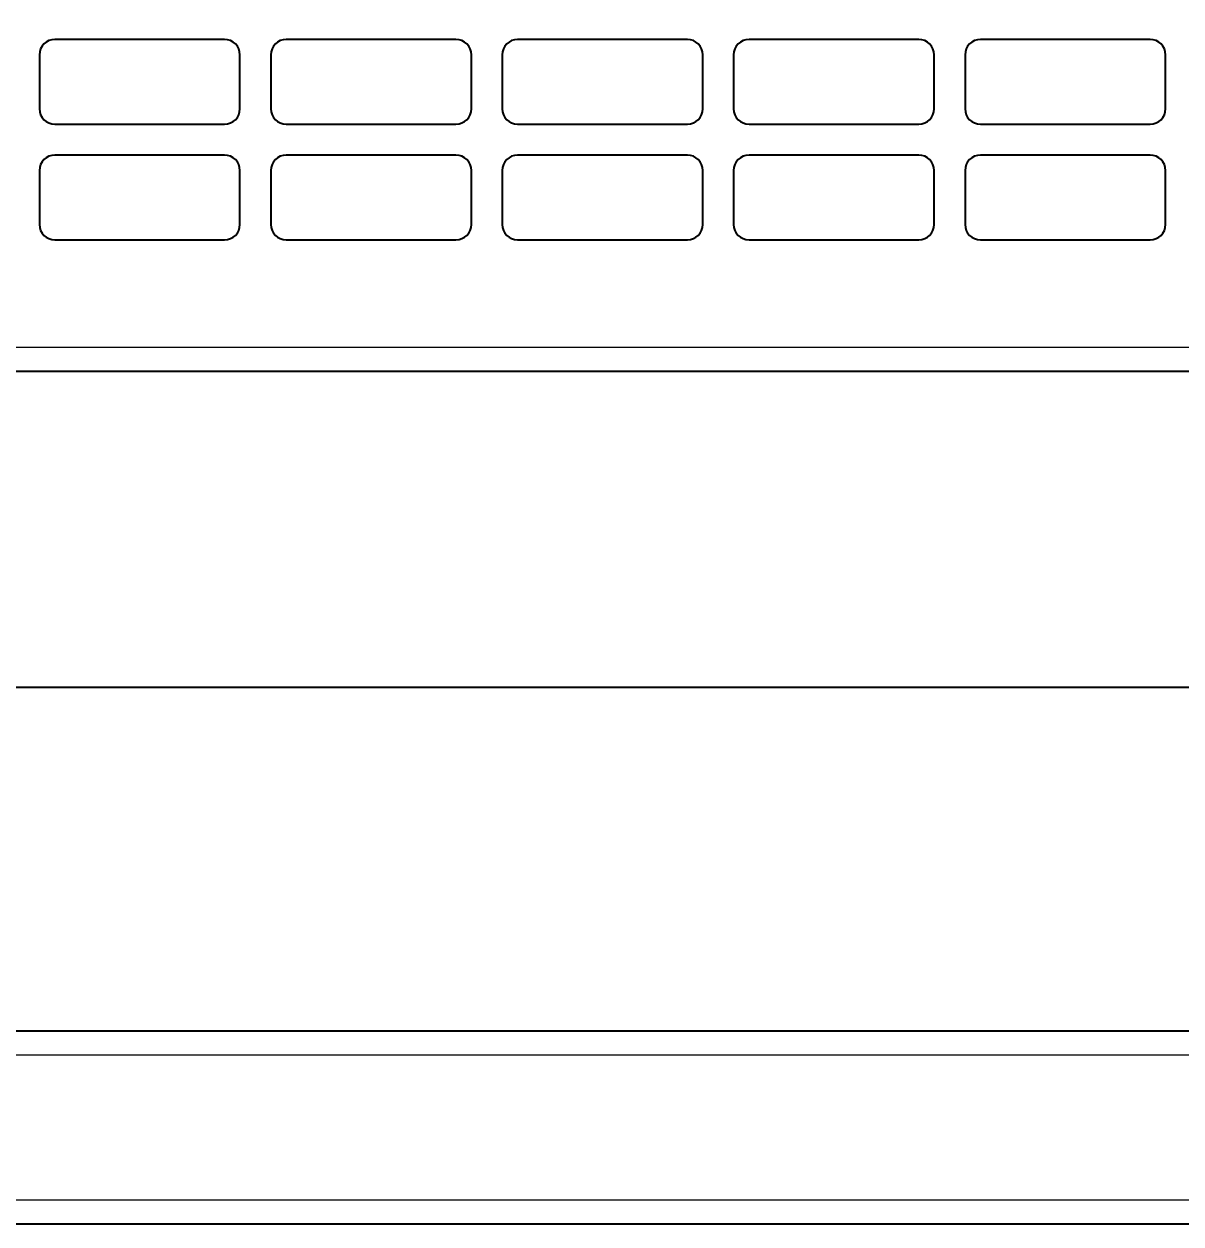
# Model space of a CAD drawing. Header units: millimetres. Extents: x -824 to 1032, y 378 to 1984.
# Drawn here: x -331 to -181, y 430.5 to 586.1 of the extents above; entities that cross this region are included whole.
import ezdxf

# ---------------------------------------------------------------- set-up
doc = ezdxf.new("R2010")
doc.units = ezdxf.units.MM
doc.layers.add('FORMAT', color=7, linetype='Continuous')
doc.styles.add('SLDTEXTSTYLE0', font='TXT', dxfattribs={"width": 0.75})
doc.dimstyles.new('SLDDIMSTYLE0', dxfattribs={"dimtxt": 20, "dimasz": 10, "dimexe": 0, "dimexo": 0.0625, "dimgap": 5, "dimtad": 2, "dimdec": 1, "dimrnd": 1e-09, "dimzin": 12, "dimdsep": 46, "dimtxsty": 'SLDTEXTSTYLE0', "dimsah": 1, "dimcen": 0.09, "dimadec": 0, "dimazin": 3, "dimtfac": 1, "dimtofl": 0, "dimtmove": 0, "dimatfit": 3, "dimfxl": 0, "dimfrac": 2, "dimtolj": 1, "dimtzin": 12, "dimarcsym": 0})

# ---------------------------------------------------------------- blocks, each defined once
blk = doc.blocks.new('_D_4')
at = {"layer": 'FORMAT'}
for p, q in [((-704.03, 1182.58), (-704.03, 499.09)), ((-48.03, 1182.58), (-48.03, 499.09)), ((-704.03, 500.09), (-48.03, 500.09))]:
    blk.add_line(p, q, dxfattribs=at)
for points in [[(-704.03, 500.09), (-694.03, 498.55), (-694.03, 501.62)], [(-48.03, 500.09), (-58.03, 501.62), (-58.03, 498.55)]]:
    blk.add_solid(points, dxfattribs=at)
at = {"layer": 'FORMAT', "insert": (-398.2, 525.87), "char_height": 20, "attachment_point": 1, "style": 'SLDTEXTSTYLE0'}
blk.add_mtext('656', dxfattribs=at)

msp = doc.modelspace()

# ---------------------------------------------------------------- linework, layer by layer
at = {"color": 7, "linetype": 'Continuous', "lineweight": 25}
for p, q in [((-305.03, 584.09), (-327.03, 584.09)), ((-275.03, 584.09), (-297.03, 584.09)), ((-245.03, 584.09), (-267.03, 584.09)), ((-215.03, 584.09), (-237.03, 584.09)), ((-185.03, 584.09), (-207.03, 584.09)), ((-329.03, 582.09), (-329.03, 575.09)), ((-303.03, 575.09), (-303.03, 582.09)), ((-299.03, 582.09), (-299.03, 575.09)), ((-273.03, 575.09), (-273.03, 582.09)), ((-269.03, 582.09), (-269.03, 575.09)), ((-243.03, 575.09), (-243.03, 582.09)), ((-239.03, 582.09), (-239.03, 575.09)), ((-213.03, 575.09), (-213.03, 582.09)), ((-209.03, 582.09), (-209.03, 575.09)), ((-183.03, 575.09), (-183.03, 582.09)), ((-327.03, 573.09), (-305.03, 573.09)), ((-297.03, 573.09), (-275.03, 573.09)), ((-267.03, 573.09), (-245.03, 573.09)), ((-237.03, 573.09), (-215.03, 573.09)), ((-207.03, 573.09), (-185.03, 573.09)), ((-305.03, 569.09), (-327.03, 569.09)), ((-275.03, 569.09), (-297.03, 569.09)), ((-245.03, 569.09), (-267.03, 569.09)), ((-215.03, 569.09), (-237.03, 569.09)), ((-185.03, 569.09), (-207.03, 569.09)), ((-329.03, 567.09), (-329.03, 560.09)), ((-303.03, 560.09), (-303.03, 567.09)), ((-299.03, 567.09), (-299.03, 560.09)), ((-273.03, 560.09), (-273.03, 567.09)), ((-269.03, 567.09), (-269.03, 560.09)), ((-243.03, 560.09), (-243.03, 567.09)), ((-239.03, 567.09), (-239.03, 560.09)), ((-213.03, 560.09), (-213.03, 567.09)), ((-209.03, 567.09), (-209.03, 560.09)), ((-183.03, 560.09), (-183.03, 567.09)), ((-327.03, 558.09), (-305.03, 558.09)), ((-297.03, 558.09), (-275.03, 558.09)), ((-267.03, 558.09), (-245.03, 558.09)), ((-237.03, 558.09), (-215.03, 558.09)), ((-207.03, 558.09), (-185.03, 558.09)), ((-676.08, 541.08), (-75.48, 541.08)), ((-61.53, 455.46), (-690.53, 455.46)), ((-64.38, 430.46), (-687.58, 430.46))]:
    msp.add_line(p, q, dxfattribs=at)
at = {"color": 8, "linetype": 'Continuous', "lineweight": 18}
for p, q in [((-676.08, 544.18), (-75.48, 544.18)), ((-61.53, 452.36), (-690.53, 452.36)), ((-64.05, 433.56), (-687.91, 433.56))]:
    msp.add_line(p, q, dxfattribs=at)
at = {"color": 7, "linetype": 'Continuous', "lineweight": 25}
for centre, start, end in [((-327.03, 582.09), 90, 180), ((-305.03, 582.09), 0, 90), ((-297.03, 582.09), 90, 180), ((-275.03, 582.09), 0, 90), ((-267.03, 582.09), 90, 180), ((-245.03, 582.09), 0, 90), ((-237.03, 582.09), 90, 180), ((-215.03, 582.09), 0, 90), ((-207.03, 582.09), 90, 180), ((-185.03, 582.09), 0, 90), ((-327.03, 575.09), 180, 270), ((-305.03, 575.09), 270, 0), ((-297.03, 575.09), 180, 270), ((-275.03, 575.09), 270, 0), ((-267.03, 575.09), 180, 270), ((-245.03, 575.09), 270, 0), ((-237.03, 575.09), 180, 270), ((-215.03, 575.09), 270, 0), ((-207.03, 575.09), 180, 270), ((-185.03, 575.09), 270, 0), ((-327.03, 567.09), 90, 180), ((-305.03, 567.09), 0, 90), ((-297.03, 567.09), 90, 180), ((-275.03, 567.09), 0, 90), ((-267.03, 567.09), 90, 180), ((-245.03, 567.09), 0, 90), ((-237.03, 567.09), 90, 180), ((-215.03, 567.09), 0, 90), ((-207.03, 567.09), 90, 180), ((-185.03, 567.09), 0, 90), ((-327.03, 560.09), 180, 270), ((-305.03, 560.09), 270, 0), ((-297.03, 560.09), 180, 270), ((-275.03, 560.09), 270, 0), ((-267.03, 560.09), 180, 270), ((-245.03, 560.09), 270, 0), ((-237.03, 560.09), 180, 270), ((-215.03, 560.09), 270, 0), ((-207.03, 560.09), 180, 270), ((-185.03, 560.09), 270, 0)]:
    msp.add_arc(centre, 2, start, end, dxfattribs=at)

# ---------------------------------------------------------------- dimensions: what is measured, and where the dimension line sits
at = {"layer": 'FORMAT'}
dim = msp.add_linear_dim(base=(-48.03, 500.09), p1=(-704.03, 1182.59), p2=(-48.03, 1182.59), angle=0, dimstyle='SLDDIMSTYLE0', dxfattribs=at)
dim.commit()
dim.dimension.update_dxf_attribs({"geometry": '_D_4', "text_midpoint": (-376.03, 500.09), "dimtype": 160})

doc.saveas('drawing.dxf')
